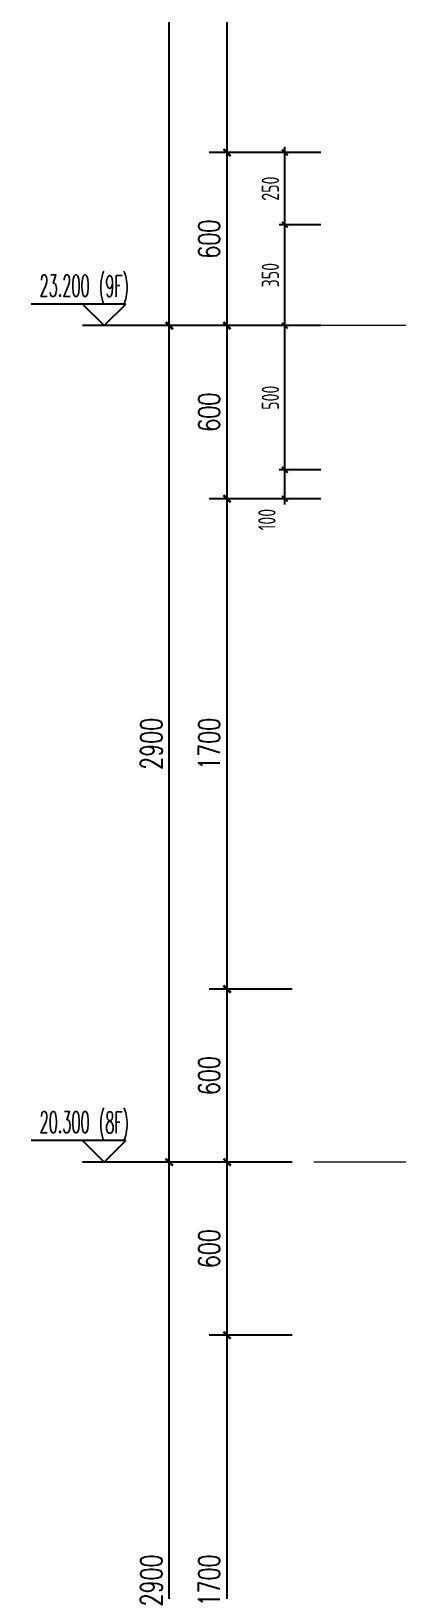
# Model space of a CAD drawing. Extents: x -1712635 to -854203, y -534641 to -21985.
# Drawn here: x -1020634 to -1019369, y -153773 to -148370 of the extents above; entities that cross this region are included whole.
import ezdxf

# ---------------------------------------------------------------- set-up
doc = ezdxf.new("R2010")
doc.units = 0
doc.header["$LTSCALE"] = 1000
doc.linetypes.add('DOTE', pattern=[2.42, 2, -0.2, 0.02, -0.2])
doc.layers.get('0').update_dxf_attribs({"linetype": 'CONTINUOUS'})
doc.layers.get('Defpoints').update_dxf_attribs({"linetype": 'CONTINUOUS'})
for name, color, linetype in [('DIM', 2, 'CONTINUOUS'), ('DIM_ELEV', 3, 'CONTINUOUS'), ('PUB_DIM', 3, 'CONTINUOUS'), ('PUB_TEXT', 2, 'CONTINUOUS')]:
    doc.layers.add(name, color=color, linetype=linetype)
doc.layers.add('DOTE', color=19, linetype='DOTE', lineweight=9)
doc.styles.add('_TCH_DIM', font='SIMPLEX.shx', dxfattribs={"width": 0.7, "bigfont": 'GBCBIG.shx'})
doc.styles.add('_TCH_DIM_T3', font='SIMPLEX', dxfattribs={"width": 0.705882, "bigfont": 'GBCBIG'})
doc.styles.add('TSSD_DIMENSION', font='Tssdeng.shx', dxfattribs={"width": 0.7, "bigfont": 'tssdchn.shx'})
doc.dimstyles.new('_TCH_ARCH&&25', dxfattribs={"dimtxt": 74.375, "dimasz": 25, "dimexe": 62.5, "dimexo": 75, "dimgap": 25, "dimtad": 1, "dimdec": 0, "dimzin": 0, "dimdsep": 46, "dimtxsty": '_TCH_DIM_T3', "dimblk": 'ARCHTICK', "dimcen": 0.09, "dimclrt": 7, "dimazin": 0, "dimtfac": 1, "dimtdec": 0, "dimtix": 1, "dimtmove": 2, "dimatfit": 3, "dimldrblk": 'ARCHTICK', "dimfxl": 0, "dimtolj": 1, "dimtzin": 0, "dimarcsym": 0})
doc.dimstyles.new('TSSD_20_20', dxfattribs={"dimtxt": 60, "dimasz": 20, "dimexe": 20, "dimexo": 50, "dimgap": 20, "dimtad": 1, "dimdec": 0, "dimzin": 0, "dimdsep": 46, "dimtxsty": 'TSSD_DIMENSION', "dimblk": 'ARCHTICK', "dimblk1": 'ARCHTICK', "dimblk2": 'ARCHTICK', "dimcen": 0, "dimdle": 20, "dimclrt": 7, "dimadec": 0, "dimazin": 0, "dimtfac": 1, "dimtdec": 0, "dimtix": 1, "dimtmove": 2, "dimatfit": 3, "dimfxl": 0, "dimtolj": 1, "dimtzin": 0, "dimarcsym": 0})

# ---------------------------------------------------------------- blocks, each defined once
blk = doc.blocks.new('_ArchTick')
at = {"color": 0, "const_width": 0.35}
blk.add_lwpolyline([(-0.5, -0.5), (0.5, 0.5)], dxfattribs=at)
blk = doc.blocks.new('*D2927')
at = {"layer": 'Defpoints', "color": 0}
for p in [(-1019756.4, -148790.5), (-1019581.7, -148790.5), (-1019581.7, -149040.5)]:
    blk.add_point(p, dxfattribs=at)
at = {"layer": 'DIM', "color": 0, "lineweight": -2}
for p, q in [((-1019631.7, -148790.5), (-1019776.4, -148790.5)), ((-1019756.4, -149060.5), (-1019756.4, -148770.5)), ((-1019631.7, -149040.5), (-1019776.4, -149040.5))]:
    blk.add_line(p, q, dxfattribs=at)
at = {"layer": 'DIM', "color": 0, "lineweight": -2, "xscale": 20, "yscale": 20, "zscale": 20}
for p, rotation in [((-1019756.4, -148790.5), 90), ((-1019756.4, -149040.5), 270)]:
    blk.add_blockref('_ArchTick', p, dxfattribs=dict(at, rotation=rotation))
at = {"layer": 'DIM', "color": 7, "insert": (-1019806.4, -148915.5), "char_height": 60, "attachment_point": 5, "rotation": 90, "style": 'TSSD_DIMENSION'}
blk.add_mtext('\\A1;250', dxfattribs=at)
blk = doc.blocks.new('*D2928')
at = {"layer": 'Defpoints', "color": 0}
for p in [(-1019756.4, -149040.5), (-1019581.7, -149040.5), (-1019581.7, -149390.5)]:
    blk.add_point(p, dxfattribs=at)
at = {"layer": 'DIM', "color": 0, "lineweight": -2}
for p, q in [((-1019756.4, -149410.5), (-1019756.4, -149020.5)), ((-1019631.7, -149040.5), (-1019776.4, -149040.5)), ((-1019631.7, -149390.5), (-1019776.4, -149390.5))]:
    blk.add_line(p, q, dxfattribs=at)
at = {"layer": 'DIM', "color": 0, "lineweight": -2, "xscale": 20, "yscale": 20, "zscale": 20}
for p, rotation in [((-1019756.4, -149040.5), 90), ((-1019756.4, -149390.5), 270)]:
    blk.add_blockref('_ArchTick', p, dxfattribs=dict(at, rotation=rotation))
at = {"layer": 'DIM', "color": 7, "insert": (-1019806.4, -149215.5), "char_height": 60, "attachment_point": 5, "rotation": 90, "style": 'TSSD_DIMENSION'}
blk.add_mtext('\\A1;350', dxfattribs=at)
blk = doc.blocks.new('*D2929')
at = {"layer": 'Defpoints', "color": 0}
for p in [(-1019756.4, -149390.5), (-1019581.7, -149390.5), (-1019581.7, -149890.5)]:
    blk.add_point(p, dxfattribs=at)
at = {"layer": 'DIM', "color": 0, "lineweight": -2}
for p, q in [((-1019631.7, -149390.5), (-1019776.4, -149390.5)), ((-1019756.4, -149910.5), (-1019756.4, -149370.5)), ((-1019631.7, -149890.5), (-1019776.4, -149890.5))]:
    blk.add_line(p, q, dxfattribs=at)
at = {"layer": 'DIM', "color": 0, "lineweight": -2, "xscale": 20, "yscale": 20, "zscale": 20}
for p, rotation in [((-1019756.4, -149390.5), 90), ((-1019756.4, -149890.5), 270)]:
    blk.add_blockref('_ArchTick', p, dxfattribs=dict(at, rotation=rotation))
at = {"layer": 'DIM', "color": 7, "insert": (-1019806.4, -149640.5), "char_height": 60, "attachment_point": 5, "rotation": 90, "style": 'TSSD_DIMENSION'}
blk.add_mtext('\\A1;500', dxfattribs=at)
blk = doc.blocks.new('*D2938')
at = {"layer": 'Defpoints', "color": 0}
for p in [(-1019956.4, -152890.5), (-1019656.4, -152890.5), (-1019656.4, -154590.5)]:
    blk.add_point(p, dxfattribs=at)
at = {"layer": 'PUB_DIM', "color": 0, "lineweight": -2}
for p, q in [((-1019731.4, -152890.5), (-1020018.9, -152890.5)), ((-1019956.4, -154590.5), (-1019956.4, -152890.5)), ((-1019731.4, -154590.5), (-1020018.9, -154590.5))]:
    blk.add_line(p, q, dxfattribs=at)
at = {"layer": 'PUB_DIM', "color": 0, "lineweight": -2, "xscale": 25, "yscale": 25, "zscale": 25}
for p, rotation in [((-1019956.4, -152890.5), 90), ((-1019956.4, -154590.5), 270)]:
    blk.add_blockref('_ArchTick', p, dxfattribs=dict(at, rotation=rotation))
at = {"layer": 'PUB_DIM', "color": 7, "insert": (-1020018.5, -153740.5), "char_height": 74.38, "attachment_point": 5, "rotation": 90, "style": '_TCH_DIM_T3'}
blk.add_mtext('\\A1;1700', dxfattribs=at)
blk = doc.blocks.new('*D2939')
at = {"layer": 'Defpoints', "color": 0}
for p in [(-1019956.4, -152290.5), (-1019656.4, -152290.5), (-1019656.4, -152890.5)]:
    blk.add_point(p, dxfattribs=at)
at = {"layer": 'PUB_DIM', "color": 0, "lineweight": -2}
for p, q in [((-1019731.4, -152290.5), (-1020018.9, -152290.5)), ((-1019956.4, -152890.5), (-1019956.4, -152290.5)), ((-1019731.4, -152890.5), (-1020018.9, -152890.5))]:
    blk.add_line(p, q, dxfattribs=at)
at = {"layer": 'PUB_DIM', "color": 0, "lineweight": -2, "xscale": 25, "yscale": 25, "zscale": 25}
for p, rotation in [((-1019956.4, -152290.5), 90), ((-1019956.4, -152890.5), 270)]:
    blk.add_blockref('_ArchTick', p, dxfattribs=dict(at, rotation=rotation))
at = {"layer": 'PUB_DIM', "color": 7, "insert": (-1020018.5, -152590.5), "char_height": 74.38, "attachment_point": 5, "rotation": 90, "style": '_TCH_DIM_T3'}
blk.add_mtext('\\A1;600', dxfattribs=at)
blk = doc.blocks.new('*D2940')
at = {"layer": 'Defpoints', "color": 0}
for p in [(-1019956.4, -151690.5), (-1019656.4, -151690.5), (-1019656.4, -152290.5)]:
    blk.add_point(p, dxfattribs=at)
at = {"layer": 'PUB_DIM', "color": 0, "lineweight": -2}
for p, q in [((-1019731.4, -151690.5), (-1020018.9, -151690.5)), ((-1019956.4, -152290.5), (-1019956.4, -151690.5)), ((-1019731.4, -152290.5), (-1020018.9, -152290.5))]:
    blk.add_line(p, q, dxfattribs=at)
at = {"layer": 'PUB_DIM', "color": 0, "lineweight": -2, "xscale": 25, "yscale": 25, "zscale": 25}
for p, rotation in [((-1019956.4, -151690.5), 90), ((-1019956.4, -152290.5), 270)]:
    blk.add_blockref('_ArchTick', p, dxfattribs=dict(at, rotation=rotation))
at = {"layer": 'PUB_DIM', "color": 7, "insert": (-1020018.5, -151990.5), "char_height": 74.38, "attachment_point": 5, "rotation": 90, "style": '_TCH_DIM_T3'}
blk.add_mtext('\\A1;600', dxfattribs=at)
blk = doc.blocks.new('*D2941')
at = {"layer": 'Defpoints', "color": 0}
for p in [(-1019956.4, -149990.5), (-1019656.4, -149990.5), (-1019656.4, -151690.5)]:
    blk.add_point(p, dxfattribs=at)
at = {"layer": 'PUB_DIM', "color": 0, "lineweight": -2}
for p, q in [((-1019731.4, -149990.5), (-1020018.9, -149990.5)), ((-1019956.4, -151690.5), (-1019956.4, -149990.5)), ((-1019731.4, -151690.5), (-1020018.9, -151690.5))]:
    blk.add_line(p, q, dxfattribs=at)
at = {"layer": 'PUB_DIM', "color": 0, "lineweight": -2, "xscale": 25, "yscale": 25, "zscale": 25}
for p, rotation in [((-1019956.4, -149990.5), 90), ((-1019956.4, -151690.5), 270)]:
    blk.add_blockref('_ArchTick', p, dxfattribs=dict(at, rotation=rotation))
at = {"layer": 'PUB_DIM', "color": 7, "insert": (-1020018.5, -150840.5), "char_height": 74.38, "attachment_point": 5, "rotation": 90, "style": '_TCH_DIM_T3'}
blk.add_mtext('\\A1;1700', dxfattribs=at)
blk = doc.blocks.new('*D2942')
at = {"layer": 'Defpoints', "color": 0}
for p in [(-1019956.4, -149390.5), (-1019656.4, -149390.5), (-1019656.4, -149990.5)]:
    blk.add_point(p, dxfattribs=at)
at = {"layer": 'PUB_DIM', "color": 0, "lineweight": -2}
for p, q in [((-1019731.4, -149390.5), (-1020018.9, -149390.5)), ((-1019956.4, -149990.5), (-1019956.4, -149390.5)), ((-1019731.4, -149990.5), (-1020018.9, -149990.5))]:
    blk.add_line(p, q, dxfattribs=at)
at = {"layer": 'PUB_DIM', "color": 0, "lineweight": -2, "xscale": 25, "yscale": 25, "zscale": 25}
for p, rotation in [((-1019956.4, -149390.5), 90), ((-1019956.4, -149990.5), 270)]:
    blk.add_blockref('_ArchTick', p, dxfattribs=dict(at, rotation=rotation))
at = {"layer": 'PUB_DIM', "color": 7, "insert": (-1020018.5, -149690.5), "char_height": 74.38, "attachment_point": 5, "rotation": 90, "style": '_TCH_DIM_T3'}
blk.add_mtext('\\A1;600', dxfattribs=at)
blk = doc.blocks.new('*D2943')
at = {"layer": 'Defpoints', "color": 0}
for p in [(-1019956.4, -148790.5), (-1019656.4, -148790.5), (-1019656.4, -149390.5)]:
    blk.add_point(p, dxfattribs=at)
at = {"layer": 'PUB_DIM', "color": 0, "lineweight": -2}
for p, q in [((-1019731.4, -148790.5), (-1020018.9, -148790.5)), ((-1019956.4, -149390.5), (-1019956.4, -148790.5)), ((-1019731.4, -149390.5), (-1020018.9, -149390.5))]:
    blk.add_line(p, q, dxfattribs=at)
at = {"layer": 'PUB_DIM', "color": 0, "lineweight": -2, "xscale": 25, "yscale": 25, "zscale": 25}
for p, rotation in [((-1019956.4, -148790.5), 90), ((-1019956.4, -149390.5), 270)]:
    blk.add_blockref('_ArchTick', p, dxfattribs=dict(at, rotation=rotation))
at = {"layer": 'PUB_DIM', "color": 7, "insert": (-1020018.5, -149090.5), "char_height": 74.38, "attachment_point": 5, "rotation": 90, "style": '_TCH_DIM_T3'}
blk.add_mtext('\\A1;600', dxfattribs=at)
blk = doc.blocks.new('*D2944')
at = {"layer": 'Defpoints', "color": 0}
for p in [(-1019956.4, -147090.5), (-1019656.4, -147090.5), (-1019656.4, -148790.5)]:
    blk.add_point(p, dxfattribs=at)
at = {"layer": 'PUB_DIM', "color": 0, "lineweight": -2}
for p, q in [((-1019731.4, -147090.5), (-1020018.9, -147090.5)), ((-1019956.4, -148790.5), (-1019956.4, -147090.5)), ((-1019731.4, -148790.5), (-1020018.9, -148790.5))]:
    blk.add_line(p, q, dxfattribs=at)
at = {"layer": 'PUB_DIM', "color": 0, "lineweight": -2, "xscale": 25, "yscale": 25, "zscale": 25}
for p, rotation in [((-1019956.4, -147090.5), 90), ((-1019956.4, -148790.5), 270)]:
    blk.add_blockref('_ArchTick', p, dxfattribs=dict(at, rotation=rotation))
at = {"layer": 'PUB_DIM', "color": 7, "insert": (-1020018.5, -147940.5), "char_height": 74.38, "attachment_point": 5, "rotation": 90, "style": '_TCH_DIM_T3'}
blk.add_mtext('\\A1;1700', dxfattribs=at)
blk = doc.blocks.new('*D2949')
at = {"layer": 'Defpoints', "color": 0}
for p in [(-1020156.4, -152290.5), (-1019656.4, -152290.5), (-1019656.4, -155190.5)]:
    blk.add_point(p, dxfattribs=at)
at = {"layer": 'PUB_DIM', "color": 0, "lineweight": -2}
for p, q in [((-1019731.4, -152290.5), (-1020218.9, -152290.5)), ((-1020156.4, -155190.5), (-1020156.4, -152290.5)), ((-1019731.4, -155190.5), (-1020218.9, -155190.5))]:
    blk.add_line(p, q, dxfattribs=at)
at = {"layer": 'PUB_DIM', "color": 0, "lineweight": -2, "xscale": 25, "yscale": 25, "zscale": 25}
for p, rotation in [((-1020156.4, -152290.5), 90), ((-1020156.4, -155190.5), 270)]:
    blk.add_blockref('_ArchTick', p, dxfattribs=dict(at, rotation=rotation))
at = {"layer": 'PUB_DIM', "color": 7, "insert": (-1020218.5, -153740.5), "char_height": 74.38, "attachment_point": 5, "rotation": 90, "style": '_TCH_DIM_T3'}
blk.add_mtext('\\A1;2900', dxfattribs=at)
blk = doc.blocks.new('*D2950')
at = {"layer": 'Defpoints', "color": 0}
for p in [(-1020156.4, -149390.5), (-1019656.4, -149390.5), (-1019656.4, -152290.5)]:
    blk.add_point(p, dxfattribs=at)
at = {"layer": 'PUB_DIM', "color": 0, "lineweight": -2}
for p, q in [((-1019731.4, -149390.5), (-1020218.9, -149390.5)), ((-1020156.4, -152290.5), (-1020156.4, -149390.5)), ((-1019731.4, -152290.5), (-1020218.9, -152290.5))]:
    blk.add_line(p, q, dxfattribs=at)
at = {"layer": 'PUB_DIM', "color": 0, "lineweight": -2, "xscale": 25, "yscale": 25, "zscale": 25}
for p, rotation in [((-1020156.4, -149390.5), 90), ((-1020156.4, -152290.5), 270)]:
    blk.add_blockref('_ArchTick', p, dxfattribs=dict(at, rotation=rotation))
at = {"layer": 'PUB_DIM', "color": 7, "insert": (-1020218.5, -150840.5), "char_height": 74.38, "attachment_point": 5, "rotation": 90, "style": '_TCH_DIM_T3'}
blk.add_mtext('\\A1;2900', dxfattribs=at)
blk = doc.blocks.new('*D2951')
at = {"layer": 'Defpoints', "color": 0}
for p in [(-1020156.4, -146490.5), (-1019656.4, -146490.5), (-1019656.4, -149390.5)]:
    blk.add_point(p, dxfattribs=at)
at = {"layer": 'PUB_DIM', "color": 0, "lineweight": -2}
for p, q in [((-1019731.4, -146490.5), (-1020218.9, -146490.5)), ((-1020156.4, -149390.5), (-1020156.4, -146490.5)), ((-1019731.4, -149390.5), (-1020218.9, -149390.5))]:
    blk.add_line(p, q, dxfattribs=at)
at = {"layer": 'PUB_DIM', "color": 0, "lineweight": -2, "xscale": 25, "yscale": 25, "zscale": 25}
for p, rotation in [((-1020156.4, -146490.5), 90), ((-1020156.4, -149390.5), 270)]:
    blk.add_blockref('_ArchTick', p, dxfattribs=dict(at, rotation=rotation))
at = {"layer": 'PUB_DIM', "color": 7, "insert": (-1020218.5, -147940.5), "char_height": 74.38, "attachment_point": 5, "rotation": 90, "style": '_TCH_DIM_T3'}
blk.add_mtext('\\A1;2900', dxfattribs=at)
blk = doc.blocks.new('*D2985')
at = {"layer": 'Defpoints', "color": 0}
for p in [(-1019756.4, -149890.5), (-1019581.7, -149890.5), (-1019581.7, -149990.5)]:
    blk.add_point(p, dxfattribs=at)
at = {"layer": 'DIM', "color": 0, "lineweight": -2}
for p, q in [((-1019631.7, -149890.5), (-1019776.4, -149890.5)), ((-1019756.4, -150010.5), (-1019756.4, -149870.5)), ((-1019631.7, -149990.5), (-1019776.4, -149990.5))]:
    blk.add_line(p, q, dxfattribs=at)
at = {"layer": 'DIM', "color": 0, "lineweight": -2, "xscale": 20, "yscale": 20, "zscale": 20}
for p, rotation in [((-1019756.4, -149890.5), 90), ((-1019756.4, -149990.5), 270)]:
    blk.add_blockref('_ArchTick', p, dxfattribs=dict(at, rotation=rotation))
at = {"layer": 'DIM', "color": 7, "insert": (-1019818.5, -150062.9), "char_height": 60, "attachment_point": 5, "rotation": 90, "style": 'TSSD_DIMENSION'}
blk.add_mtext('\\A1;100', dxfattribs=at)
blk = doc.blocks.new('20210902.15310509')
at = {"layer": 'DOTE', "color": 1, "linetype": 'DOTE', "ltscale": 0.2}
for p, q in [((88352, -117645.9), (84583.2, -117645.9)), ((88352, -120545.9), (84583.2, -120545.9))]:
    blk.add_line(p, q, dxfattribs=at)

msp = doc.modelspace()

# ---------------------------------------------------------------- linework, layer by layer
at = {"layer": 'DIM_ELEV'}
for p, q in [((-1020306.35, -149315.52), (-1020634.35, -149315.52)), ((-1020381.35, -149390.52), (-1020456.35, -149315.52)), ((-1020381.35, -149390.52), (-1020306.35, -149315.52)), ((-1019956.35, -149390.52), (-1020456.35, -149390.52))]:
    msp.add_line(p, q, dxfattribs=at)
at = {"layer": 'DIM_ELEV', "color": 1}
for p, q in [((-1020306.35, -152215.52), (-1020634.35, -152215.52)), ((-1020381.35, -152290.52), (-1020456.35, -152215.52)), ((-1020381.35, -152290.52), (-1020306.35, -152215.52)), ((-1019956.35, -152290.52), (-1020456.35, -152290.52))]:
    msp.add_line(p, q, dxfattribs=at)

# ---------------------------------------------------------------- block references
at = {"layer": 'DOTE'}
msp.add_blockref('20210902.15310509', (-1104239.59, -31744.62), dxfattribs=at)

# ---------------------------------------------------------------- texts
at = {"layer": 'PUB_TEXT', "style": '_TCH_DIM', "width": 0.494118}
for s, p in [('23.200', (-1020605.45, -149289.27)), ('(9F)', (-1020400.05, -149290.49))]:
    msp.add_text(s, height=74.375, dxfattribs=at).set_placement(p)
at = {"layer": 'PUB_TEXT', "color": 1, "style": '_TCH_DIM', "width": 0.494118}
for s, p in [('(8F)', (-1020400.05, -152190.49)), ('20.300', (-1020605.45, -152189.27))]:
    msp.add_text(s, height=74.375, dxfattribs=at).set_placement(p)

# ---------------------------------------------------------------- dimensions: what is measured, and where the dimension line sits
at = {"layer": 'DIM'}
for p1, p2, picture, middle in [((-1019581.74, -149040.52), (-1019581.74, -148790.52), '*D2927', (-1019806.35, -148915.52)), ((-1019581.74, -149390.52), (-1019581.74, -149040.52), '*D2928', (-1019806.35, -149215.52)), ((-1019581.74, -149890.52), (-1019581.74, -149390.52), '*D2929', (-1019806.35, -149640.52))]:
    dim = msp.add_aligned_dim(p1=p1, p2=p2, distance=174.61, dimstyle='TSSD_20_20', dxfattribs=at)
    dim.commit()
    dim.dimension.update_dxf_attribs({"geometry": picture, "text_midpoint": middle})
dim = msp.add_linear_dim(base=(-1019756.35, -149890.52), p1=(-1019581.74, -149990.52), p2=(-1019581.74, -149890.52), angle=90, dimstyle='TSSD_20_20', dxfattribs=at)
dim.commit()
dim.dimension.update_dxf_attribs({"geometry": '*D2985', "text_midpoint": (-1019818.54, -150062.93), "dimtype": 161})
at = {"layer": 'PUB_DIM'}
for p1, p2, distance, picture, middle in [((-1019656.35, -149390.52), (-1019656.35, -146490.52), 500, '*D2951', (-1020218.54, -147940.52)), ((-1019656.35, -148790.52), (-1019656.35, -147090.52), 300, '*D2944', (-1020018.54, -147940.52)), ((-1019656.35, -149390.52), (-1019656.35, -148790.52), 300, '*D2943', (-1020018.54, -149090.52)), ((-1019656.35, -152290.52), (-1019656.35, -149390.52), 500, '*D2950', (-1020218.54, -150840.52)), ((-1019656.35, -149990.52), (-1019656.35, -149390.52), 300, '*D2942', (-1020018.54, -149690.52)), ((-1019656.35, -151690.52), (-1019656.35, -149990.52), 300, '*D2941', (-1020018.54, -150840.52)), ((-1019656.35, -152290.52), (-1019656.35, -151690.52), 300, '*D2940', (-1020018.54, -151990.52)), ((-1019656.35, -155190.52), (-1019656.35, -152290.52), 500, '*D2949', (-1020218.54, -153740.52)), ((-1019656.35, -152890.52), (-1019656.35, -152290.52), 300, '*D2939', (-1020018.54, -152590.52)), ((-1019656.35, -154590.52), (-1019656.35, -152890.52), 300, '*D2938', (-1020018.54, -153740.52))]:
    dim = msp.add_aligned_dim(p1=p1, p2=p2, distance=distance, dimstyle='_TCH_ARCH&&25', dxfattribs=at)
    dim.commit()
    dim.dimension.update_dxf_attribs({"geometry": picture, "text_midpoint": middle})

doc.saveas('drawing.dxf')
